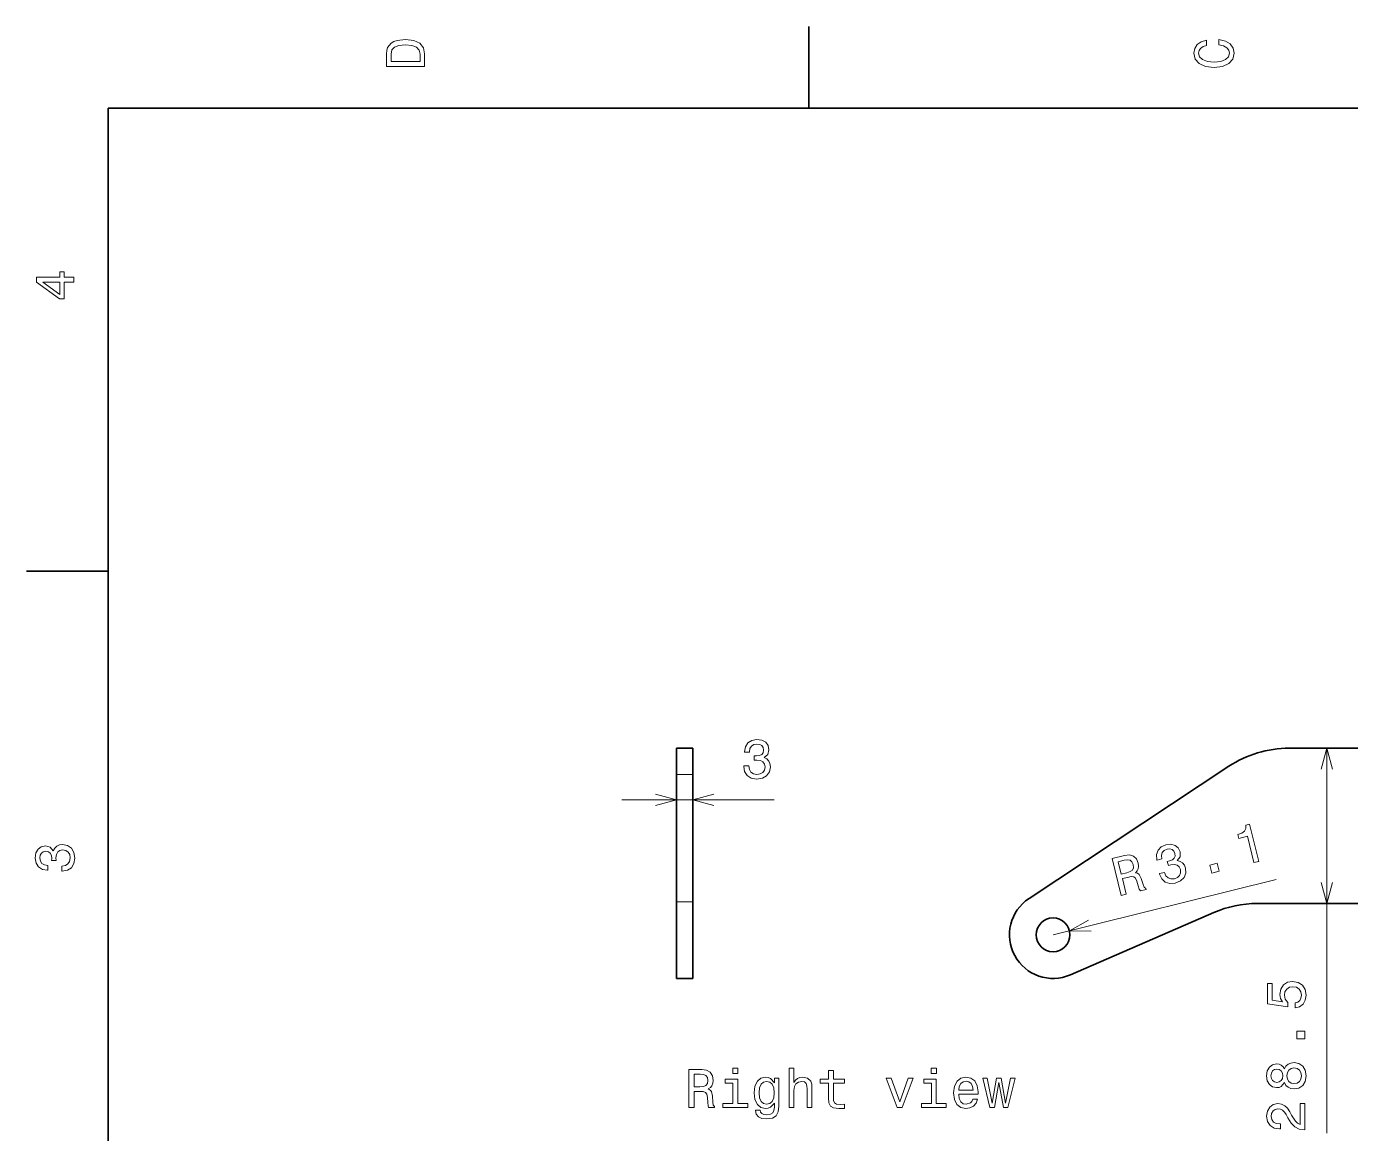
# Model space of a CAD drawing. Extents: x 0 to 297, y 0 to 210.
# Drawn here: x 2.5 to 124, y 105.9 to 207.5 of the extents above; entities that cross this region are included whole.
import ezdxf

# ---------------------------------------------------------------- set-up
doc = ezdxf.new("R2010")
doc.units = 0

msp = doc.modelspace()

# ---------------------------------------------------------------- linework, layer by layer
at = {"color": 7, "lineweight": 35, "ltscale": 0.1875}
for p, q in [((74.300003, 200), (74.300003, 207.5)), ((10, 157.5), (2.5, 157.5))]:
    msp.add_line(p, q, dxfattribs=at)
at = {"color": 7, "lineweight": 35}
for p, q in [((287, 200), (10, 200)), ((10, 200), (10, 10)), ((118.361755, 141.260681), (243.484268, 141.260681)), ((94.501617, 127.472252), (112.846237, 139.602097)), ((243.490082, 127.010689), (115.447876, 127.010689))]:
    msp.add_line(p, q, dxfattribs=at)
at = {"color": 7, "lineweight": 35, "ltscale": 0.0375}
for p, q in [((63.649414, 141.260681), (62.149414, 141.260681)), ((63.649414, 120.135689), (62.149414, 120.135689)), ((63.649414, 120.135689), (62.149414, 120.135689))]:
    msp.add_line(p, q, dxfattribs=at)
at = {"color": 7, "lineweight": 35, "ltscale": 0.060461}
for p, q in [((62.149414, 141.260681), (62.149414, 138.842255)), ((63.649414, 141.260681), (63.649414, 138.842255))]:
    msp.add_line(p, q, dxfattribs=at)
at = {"color": 7, "lineweight": 13}
for p, q in [((121.825226, 105.946991), (121.825226, 141.260681)), ((96.707825, 124.135689), (117.183121, 129.207428))]:
    msp.add_line(p, q, dxfattribs=at)
at = {"color": 7, "lineweight": 13, "ltscale": 0.11819}
for p, q in [((62.149414, 139.260681), (62.149414, 134.533096)), ((63.649414, 139.260681), (63.649414, 134.533096))]:
    msp.add_line(p, q, dxfattribs=at)
at = {"color": 7, "lineweight": 13, "ltscale": 0.0375}
for p, q in [((63.649414, 138.842255), (62.149414, 138.842255)), ((63.649414, 127.168312), (62.149414, 127.168312))]:
    msp.add_line(p, q, dxfattribs=at)
at = {"color": 7, "lineweight": 35, "ltscale": 0.291849}
for p, q in [((62.149414, 138.842255), (62.149414, 127.168312)), ((63.649414, 138.842255), (63.649414, 127.168312))]:
    msp.add_line(p, q, dxfattribs=at)
at = {"color": 7, "lineweight": 13, "ltscale": 0.349012}
msp.add_line((57.149414, 136.533096), (71.109901, 136.533096), dxfattribs=at)
at = {"color": 7, "lineweight": 35, "ltscale": 0.175816}
for p, q in [((62.149414, 127.168312), (62.149414, 120.135689)), ((63.649414, 127.168312), (63.649414, 120.135689))]:
    msp.add_line(p, q, dxfattribs=at)
at = {"color": 7, "lineweight": 35, "ltscale": 0.358779}
msp.add_line((98.301117, 120.466713), (111.46463, 126.183136), dxfattribs=at)
at = {"color": 7, "lineweight": 13}
for points in [[(35.533215, 204.994965), (35.533215, 203.829971), (39.033215, 203.829971), (39.033215, 204.994965), (38.922264, 205.544678), (38.584366, 205.953171), (38.034657, 206.205338), (37.283215, 206.296112), (36.516644, 206.215424), (36.21405, 206.114563), (35.971977, 205.973343), (35.644165, 205.56485), (35.563473, 205.297562)], [(35.951801, 204.959656), (36.027451, 205.342941), (36.259438, 205.605194), (36.672985, 205.761536), (37.283215, 205.811966), (37.873272, 205.756485), (38.286816, 205.600143), (38.533936, 205.332855), (38.614628, 204.959656), (38.614628, 204.298996), (35.951801, 204.298996)], [(111.93206, 205.817017), (112.35569, 205.716141), (112.658287, 205.549713), (112.844887, 205.317734), (112.905403, 205.045395), (112.814629, 204.71759), (112.54229, 204.460388), (112.098488, 204.28891), (111.483215, 204.233429), (110.872986, 204.28891), (110.424141, 204.455338), (110.151802, 204.71254), (110.055984, 205.045395), (110.106415, 205.287476), (110.247627, 205.494247), (110.474571, 205.655624), (110.787247, 205.766571), (110.787247, 206.245682), (110.308144, 206.094391), (109.94503, 205.832138), (109.718086, 205.474075), (109.637398, 205.045395), (109.763474, 204.510818), (110.116501, 204.10231), (110.696472, 203.840057), (111.483215, 203.749283), (112.269958, 203.840057), (112.84993, 204.10231), (113.208, 204.510818), (113.329041, 205.045395), (113.233215, 205.51442), (112.965927, 205.892654), (112.527161, 206.159943), (111.93206, 206.301163)], [(6.833213, 184.02739), (6.833213, 184.481277), (5.965778, 184.481277), (5.965778, 184.98056), (5.56232, 184.98056), (5.56232, 184.481277), (3.408862, 184.481277), (3.408862, 184.022339), (5.521974, 182.489197), (5.965778, 182.489197), (5.965778, 184.02739)], [(5.56232, 182.912827), (3.993876, 184.02739), (5.56232, 184.02739)], [(68.320999, 139.632523), (68.320999, 139.597214), (68.401688, 139.113068), (68.638718, 138.749954), (69.011917, 138.517975), (69.506157, 138.432236), (70.030647, 138.517975), (70.424019, 138.739868), (70.676186, 139.092896), (70.76696, 139.546783), (70.726616, 139.84433), (70.615662, 140.086411), (70.434113, 140.27301), (70.192032, 140.40918), (70.519844, 140.681519), (70.635841, 141.115234), (70.560188, 141.508606), (70.34333, 141.806152), (69.990303, 141.992752), (69.506157, 142.058319), (69.052261, 141.977615), (68.704285, 141.755722), (68.477333, 141.402695), (68.401688, 140.93367), (68.401688, 140.898376), (68.850533, 140.898376), (68.890884, 141.22113), (69.022003, 141.453125), (69.233818, 141.59433), (69.531372, 141.644775), (69.793617, 141.604416), (69.98526, 141.49852), (70.101257, 141.327042), (70.146645, 141.095062), (70.101257, 140.847931), (69.980217, 140.681519), (69.768402, 140.580643), (69.480942, 140.550385), (69.284256, 140.555435), (69.284256, 140.157013), (69.531372, 140.167099), (69.849091, 140.121719), (70.086128, 140.000671), (70.227333, 139.803986), (70.277771, 139.546783), (70.22229, 139.254272), (70.076042, 139.037415), (69.844055, 138.901245), (69.536415, 138.855865), (69.218689, 138.906296), (68.986702, 139.057587), (68.840446, 139.299667), (68.784973, 139.632523)], [(115.140656, 130.761948), (115.586136, 130.872299), (114.738556, 134.294098), (114.40567, 134.211655), (114.391525, 133.891205), (114.264999, 133.646851), (114.024872, 133.462677), (113.662521, 133.33136), (113.748611, 132.983795), (114.541656, 133.180222)], [(5.73379, 129.979111), (5.769093, 129.979111), (6.253242, 130.059799), (6.616354, 130.296829), (6.848343, 130.670029), (6.934078, 131.164276), (6.848343, 131.688766), (6.626441, 132.082138), (6.273415, 132.334305), (5.819525, 132.425079), (5.521974, 132.384735), (5.279899, 132.273788), (5.0933, 132.092224), (4.957133, 131.850143), (4.684798, 132.177963), (4.251081, 132.293961), (3.857709, 132.218307), (3.560158, 132.00145), (3.373559, 131.648422), (3.307997, 131.164276), (3.388689, 130.710388), (3.610591, 130.362396), (3.963617, 130.135452), (4.432637, 130.059799), (4.46794, 130.059799), (4.46794, 130.508652), (4.145173, 130.548996), (3.913184, 130.680115), (3.771974, 130.891937), (3.721542, 131.189484), (3.761888, 131.451736), (3.867795, 131.643372), (4.039265, 131.759369), (4.271254, 131.804764), (4.518372, 131.759369), (4.684798, 131.638336), (4.785663, 131.426514), (4.815922, 131.139053), (4.810879, 130.942368), (5.209294, 130.942368), (5.199208, 131.189484), (5.244596, 131.507217), (5.365634, 131.744247), (5.56232, 131.885452), (5.819525, 131.935883), (6.112032, 131.880417), (6.328891, 131.734161), (6.465058, 131.502167), (6.510447, 131.194534), (6.460014, 130.876801), (6.308718, 130.644821), (6.066643, 130.498566), (5.73379, 130.443085)], [(102.966644, 127.746445), (103.421906, 127.859207), (103.06662, 129.293533), (103.531677, 129.408722), (103.877975, 129.478912), (104.110352, 129.463745), (104.267853, 129.331299), (104.388351, 129.054596), (104.521957, 128.620087), (104.622864, 128.338531), (104.724045, 128.181747), (105.238052, 128.309067), (105.215012, 128.402084), (105.068466, 128.511261), (104.966263, 128.756119), (104.796188, 129.295898), (104.61232, 129.681595), (104.468201, 129.780991), (104.268936, 129.830338), (104.434433, 130.001221), (104.529053, 130.206512), (104.563828, 130.443726), (104.528931, 130.710464), (104.358536, 131.104691), (104.086334, 131.364594), (103.717163, 131.470581), (103.260834, 131.425079), (102.125122, 131.143768)], [(106.477951, 129.748856), (106.48645, 129.714584), (106.681168, 129.264038), (106.998566, 128.968567), (107.41658, 128.833115), (107.916946, 128.868729), (108.405441, 129.078049), (108.733917, 129.388031), (108.893799, 129.791321), (108.872787, 130.253723), (108.762085, 130.532852), (108.596176, 130.74115), (108.375092, 130.878616), (108.107376, 130.952591), (108.360092, 131.295746), (108.368393, 131.744629), (108.200394, 132.108276), (107.91835, 132.344955), (107.530823, 132.441208), (107.045105, 132.388443), (106.623932, 132.200989), (106.339508, 131.901917), (106.204102, 131.504684), (106.243439, 131.031235), (106.251923, 130.996964), (106.687607, 131.104889), (106.64917, 131.427887), (106.720673, 131.684601), (106.892319, 131.872589), (107.169006, 131.993088), (107.433273, 132.016983), (107.644745, 131.960251), (107.798569, 131.821701), (107.898407, 131.607437), (107.913757, 131.356659), (107.836288, 131.166), (107.654938, 131.017166), (107.383179, 130.918686), (107.191055, 130.876282), (107.28685, 130.489563), (107.524292, 130.558762), (107.843613, 130.591095), (108.102783, 130.530609), (108.287155, 130.373642), (108.397934, 130.136108), (108.414429, 129.838837), (108.3246, 129.593185), (108.132156, 129.405228), (107.844452, 129.287201), (107.523926, 129.259766), (107.26236, 129.350845), (107.062195, 129.550659), (106.928329, 129.860413)], [(103.236618, 130.977463), (103.542511, 131.022064), (103.776047, 130.981186), (103.950653, 130.84259), (104.061401, 130.584259), (104.082779, 130.288208), (103.993042, 130.084137), (103.789688, 129.940247), (103.48735, 129.839371), (102.963547, 129.709625), (102.683456, 130.840439)], [(111.264572, 129.801849), (111.940109, 129.969177), (111.759445, 130.698578), (111.083893, 130.53125)], [(118.912399, 117.422356), (119.325943, 117.533302), (119.648712, 117.780418), (119.850449, 118.143532), (119.926086, 118.607513), (119.835312, 119.116875), (119.588196, 119.515289), (119.194824, 119.767456), (118.690506, 119.863274), (118.221481, 119.777542), (117.853317, 119.535461), (117.616287, 119.157227), (117.530563, 118.66803), (117.59108, 118.289787), (117.757507, 117.997284), (116.814423, 118.138489), (116.814423, 119.671631), (116.400879, 119.671631), (116.400879, 117.800598), (118.256775, 117.523216), (118.256775, 117.926674), (118.019745, 118.219185), (117.934021, 118.592384), (117.989487, 118.915146), (118.150879, 119.16227), (118.397995, 119.318604), (118.715714, 119.374084), (119.033432, 119.318604), (119.280563, 119.157227), (119.436905, 118.910103), (119.492371, 118.592384), (119.457077, 118.325089), (119.34108, 118.118317), (119.159515, 117.967018), (118.912399, 117.891373)], [(119.825226, 114.589066), (119.825226, 115.285034), (119.073792, 115.285034), (119.073792, 114.589066)], [(67.781258, 111.900101), (67.312241, 111.900101), (67.312241, 111.395775), (67.781258, 111.395775)], [(72.481544, 108.27906), (72.925354, 108.27906), (72.925354, 109.842461), (72.970741, 110.200531), (73.116997, 110.462776), (73.343941, 110.624161), (73.64653, 110.684677), (73.888611, 110.634247), (74.039902, 110.498077), (74.115555, 110.271133), (74.14077, 109.968544), (74.14077, 108.27906), (74.584572, 108.27906), (74.584572, 110.059319), (74.5644, 110.417389), (74.473618, 110.714943), (74.176071, 110.987274), (73.712097, 111.083092), (73.45993, 111.047791), (73.243073, 110.951973), (73.061516, 110.800674), (72.925354, 110.593903), (72.925354, 111.900101), (72.481544, 111.900101)], [(85.997398, 111.900101), (85.528381, 111.900101), (85.528381, 111.395775), (85.997398, 111.395775)], [(117.939056, 110.575668), (118.080276, 110.318459), (118.276962, 110.141953), (118.524078, 110.030998), (118.821625, 109.995697), (119.270477, 110.076385), (119.618454, 110.308372), (119.840363, 110.686615), (119.926086, 111.201027), (119.840363, 111.710396), (119.618454, 112.088638), (119.270477, 112.320625), (118.821625, 112.406357), (118.524078, 112.366013), (118.276962, 112.260101), (118.080276, 112.078552), (117.939056, 111.826385), (117.818024, 112.028114), (117.651596, 112.169327), (117.44986, 112.255058), (117.202744, 112.285324), (116.844681, 112.204628), (116.55722, 111.992813), (116.370621, 111.649872), (116.300003, 111.201027), (116.370621, 110.747139), (116.55722, 110.404198), (116.844681, 110.18734), (117.202744, 110.111687), (117.44986, 110.136909), (117.651596, 110.222641)], [(117.243088, 110.590797), (117.021194, 110.631142), (116.849716, 110.752182), (116.74382, 110.943825), (116.703461, 111.201027), (116.74382, 111.453186), (116.849716, 111.644829), (117.021194, 111.765869), (117.243088, 111.811256), (117.470032, 111.765869), (117.646545, 111.644829), (117.762543, 111.453186), (117.797852, 111.201027), (117.757507, 110.943825), (117.646545, 110.752182), (117.470032, 110.631142)], [(118.811539, 110.479843), (118.54425, 110.525238), (118.342514, 110.671486), (118.211395, 110.89843), (118.166, 111.201027), (118.211395, 111.498581), (118.342514, 111.725525), (118.54425, 111.871773), (118.811539, 111.922211), (119.098999, 111.871773), (119.315857, 111.725525), (119.457077, 111.498581), (119.502457, 111.201027), (119.457077, 110.89843), (119.315857, 110.671486), (119.098999, 110.525238)], [(63.292786, 108.27906), (63.761806, 108.27906), (63.761806, 109.756729), (64.240913, 109.756729), (64.593941, 109.7416), (64.815842, 109.67099), (64.936874, 109.504562), (64.987312, 109.207016), (65.012527, 108.75312), (65.042786, 108.455574), (65.103302, 108.27906), (65.632843, 108.27906), (65.632843, 108.374878), (65.516846, 108.51609), (65.476501, 108.778343), (65.4412, 109.343178), (65.355469, 109.761772), (65.239471, 109.892891), (65.057915, 109.988716), (65.259644, 110.114792), (65.400856, 110.291306), (65.491631, 110.513214), (65.521896, 110.780502), (65.451286, 111.204132), (65.249557, 111.521858), (64.916702, 111.713501), (64.462814, 111.77906), (63.292786, 111.77906)], [(64.331688, 111.350388), (64.639328, 111.320129), (64.856186, 111.224304), (64.992355, 111.047791), (65.037743, 110.770416), (64.987312, 110.477905), (64.851143, 110.301392), (64.619156, 110.210617), (64.30143, 110.185402), (63.761806, 110.185402), (63.761806, 111.350388)], [(67.766129, 108.65226), (67.766129, 110.896492), (66.626358, 110.896492), (66.626358, 110.518257), (67.322327, 110.518257), (67.322327, 108.65226), (66.414543, 108.65226), (66.414543, 108.27906), (68.683998, 108.27906), (68.683998, 108.65226)], [(71.553589, 108.400101), (71.553589, 110.987274), (71.129959, 110.987274), (71.129959, 110.548515), (70.781982, 110.94693), (70.57016, 111.047791), (70.33313, 111.083092), (69.904457, 110.982231), (69.571602, 110.699806), (69.354744, 110.245918), (69.279099, 109.635689), (69.354744, 109.020416), (69.571602, 108.566521), (69.904457, 108.27906), (70.33313, 108.183243), (70.575211, 108.218544), (70.776939, 108.309319), (71.129959, 108.692604), (71.129959, 108.309319), (71.089615, 108.006729), (70.978668, 107.789864), (70.766846, 107.663788), (70.449127, 107.618401), (70.171745, 107.648659), (69.97506, 107.724304), (69.85907, 107.855431), (69.823769, 108.031944), (69.395088, 108.031944), (69.395088, 108.011772), (69.460655, 107.689003), (69.662384, 107.44693), (69.985146, 107.290588), (70.423912, 107.235115), (70.948402, 107.31076), (71.296387, 107.522575), (71.493073, 107.890732)], [(69.738029, 109.635689), (69.783417, 110.084534), (69.919586, 110.417389), (70.131401, 110.614075), (70.413826, 110.684677), (70.711372, 110.614075), (70.933273, 110.417389), (71.069443, 110.084534), (71.119873, 109.635689), (71.069443, 109.176758), (70.933273, 108.848946), (70.711372, 108.647217), (70.413826, 108.581657), (70.131401, 108.647217), (69.919586, 108.848946), (69.783417, 109.181801)], [(76.112671, 110.518257), (76.112671, 109.161629), (76.142929, 108.722862), (76.284142, 108.420273), (76.566559, 108.243759), (77.04567, 108.183243), (77.57016, 108.208458), (77.57016, 108.591743), (77.186874, 108.561478), (76.838898, 108.60183), (76.652298, 108.727905), (76.571602, 108.93972), (76.556473, 109.237274), (76.556473, 110.518257), (77.57016, 110.518257), (77.57016, 110.896492), (76.556473, 110.896492), (76.556473, 111.688286), (76.112671, 111.688286), (76.112671, 110.896492), (75.3461, 110.896492), (75.3461, 110.518257)], [(82.401573, 108.27906), (82.870598, 108.27906), (83.85907, 110.987274), (83.400131, 110.987274), (82.638611, 108.803558), (81.861954, 110.987274), (81.397972, 110.987274)], [(85.982269, 108.65226), (85.982269, 110.896492), (84.842499, 110.896492), (84.842499, 110.518257), (85.538467, 110.518257), (85.538467, 108.65226), (84.630684, 108.65226), (84.630684, 108.27906), (86.900139, 108.27906), (86.900139, 108.65226)], [(88.049988, 109.504562), (89.825211, 109.504562), (89.830246, 109.711334), (89.749557, 110.291306), (89.527657, 110.725029), (89.174629, 110.987274), (88.705612, 111.083092), (88.246674, 110.982231), (87.893654, 110.699806), (87.666702, 110.240875), (87.586014, 109.635689), (87.661667, 109.015373), (87.888611, 108.561478), (88.236588, 108.27906), (88.690483, 108.183243), (89.083855, 108.248802), (89.406616, 108.420273), (89.643654, 108.692604), (89.779816, 109.055717), (89.341057, 109.055717), (89.250275, 108.853989), (89.119156, 108.70269), (88.745956, 108.581657), (88.458496, 108.637131), (88.241638, 108.813644), (88.100426, 109.101105), (88.049988, 109.489433)], [(88.049988, 109.877762), (88.105469, 110.225746), (88.241638, 110.482948), (88.44841, 110.63929), (88.720741, 110.694763), (88.988029, 110.63929), (89.194801, 110.482948), (89.320885, 110.225746), (89.366272, 109.877762)], [(91.338173, 108.27906), (91.741631, 110.578773), (92.145096, 108.27906), (92.568726, 108.27906), (93.234428, 110.987274), (92.805756, 110.987274), (92.356903, 108.687561), (91.958496, 110.987274), (91.51973, 110.987274), (91.121315, 108.687561), (90.67247, 110.987274), (90.24884, 110.987274), (90.914543, 108.27906)], [(119.825226, 106.234459), (119.825226, 108.640076), (119.39151, 108.640076), (119.39151, 106.738777), (119.15448, 106.844688), (118.957794, 107.026245), (118.599716, 107.586044), (118.448425, 107.883591), (118.231567, 108.216446), (117.979401, 108.453476), (117.681854, 108.589645), (117.343964, 108.640076), (116.920334, 108.554344), (116.587479, 108.317307), (116.375656, 107.954193), (116.300003, 107.485176), (116.385742, 107.00103), (116.622772, 106.632874), (117.001022, 106.395844), (117.500305, 106.315147), (117.570908, 106.315147), (117.570908, 106.774078), (117.530563, 106.774078), (117.187622, 106.819473), (116.935455, 106.955635), (116.774078, 107.172501), (116.718597, 107.459961), (116.769028, 107.752464), (116.895111, 107.96933), (117.091797, 108.110535), (117.338913, 108.160973), (117.570908, 108.125664), (117.767593, 108.029846), (117.939056, 107.868462), (118.090363, 107.646561), (118.25174, 107.349007), (118.564423, 106.854774), (118.897278, 106.50679), (119.300735, 106.300018), (119.810089, 106.234459)]]:
    msp.add_lwpolyline(points, close=True, dxfattribs=at)
for points in [[(122.342865, 139.328842), (121.825226, 141.260681), (121.307587, 139.328842)], [(60.217564, 136.015457), (62.149414, 136.533096), (60.217564, 137.050735)], [(65.581268, 137.050735), (63.649414, 136.533096), (65.581268, 136.015457)], [(121.307587, 128.942535), (121.825226, 127.010689), (122.342865, 128.942535)], [(99.963074, 125.475296), (98.212357, 124.508362), (100.21199, 124.47039)]]:
    msp.add_lwpolyline(points, dxfattribs=at)
at = {"color": 7, "lineweight": 35}
msp.add_circle((96.707825, 124.135689), 1.55, dxfattribs=at)
for centre, radius, start, end in [((118.361755, 131.260681), 10, 90.000003, 123.47351), ((96.707825, 124.135689), 4, 123.47351, 293.4735), ((115.447876, 117.010689), 10, 90.000003, 113.473505)]:
    msp.add_arc(centre, radius, start, end, dxfattribs=at)

doc.saveas('drawing.dxf')
